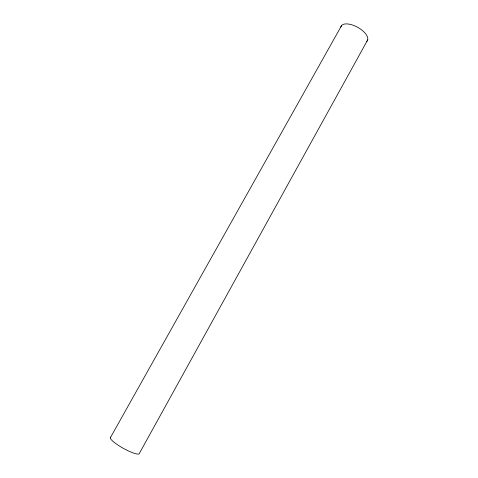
<?xml version="1.0" encoding="UTF-8"?>
<svg xmlns="http://www.w3.org/2000/svg" width="478" height="478" viewBox="0 0 478 478"><rect width="100%" height="100%" fill="white"/><g stroke="black" fill="none" stroke-linecap="round" stroke-linejoin="round"><path stroke-width="0.72" d="M367.702 39.895L139.086 453.915A16.587 3.125 29.1 0 1 121.394 447.211A16.587 3.125 29.1 0 1 110.782 437.197M110.281 437.854L341.645 25.465M340.85 27.091A14.985 6.913 29.1 0 1 357.61 27.276A14.985 6.913 29.1 0 1 366.769 41.443"/></g></svg>
